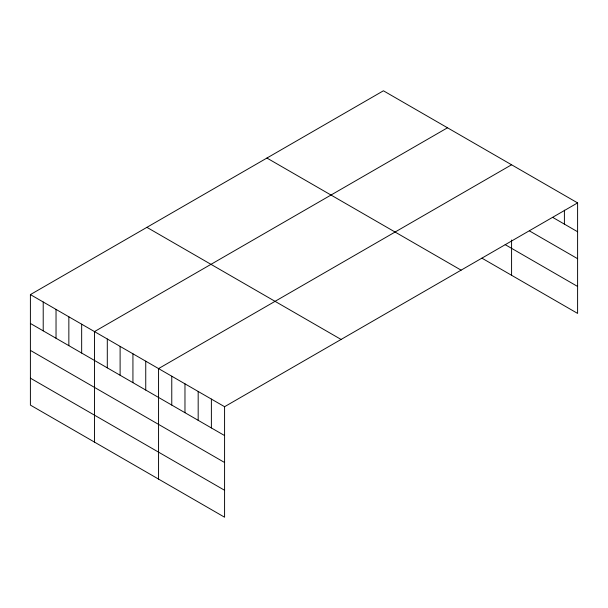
<?xml version="1.0" encoding="UTF-8"?>
<svg xmlns="http://www.w3.org/2000/svg" width="608" height="608" viewBox="0 0 608 608"><rect width="100%" height="100%" fill="white"/><g stroke="black" fill="none" stroke-linecap="round" stroke-linejoin="round"><path stroke-width="0.91" d="M30.4 294.599L224.58 406.706L224.58 517.21L30.4 405.103L30.4 294.599L383.42 90.79L577.6 202.897L577.6 313.401L481.939 258.172M447.496 127.786L94.483 331.596L94.483 442.1M511.579 164.776L158.559 368.592L158.559 479.096M224.58 406.706L577.6 202.897M552.748 217.398L577.6 231.754M529.439 230.896L577.6 258.696M505.172 244.636L577.6 286.459M266.92 158.042L461.107 270.157M146.893 227.339L341.08 339.454M30.4 323.456L224.58 435.564M30.4 350.398L224.58 462.506M30.4 378.161L224.58 490.268M564.399 210.163L564.399 224.132M511.579 240.008L511.579 275.287M211.379 399.084L211.379 427.941M198.178 391.461L198.178 420.318M184.969 383.838L184.969 412.695M171.768 376.215L171.768 405.072M145.745 361.19L145.745 390.047M132.932 353.795L132.932 382.645M120.11 346.393L120.11 375.25M107.297 338.998L107.297 367.848M81.662 324.193L81.662 353.05M68.848 316.798L68.848 345.648M56.035 309.396L56.035 338.253M43.214 302.001L43.214 330.851"/></g></svg>
